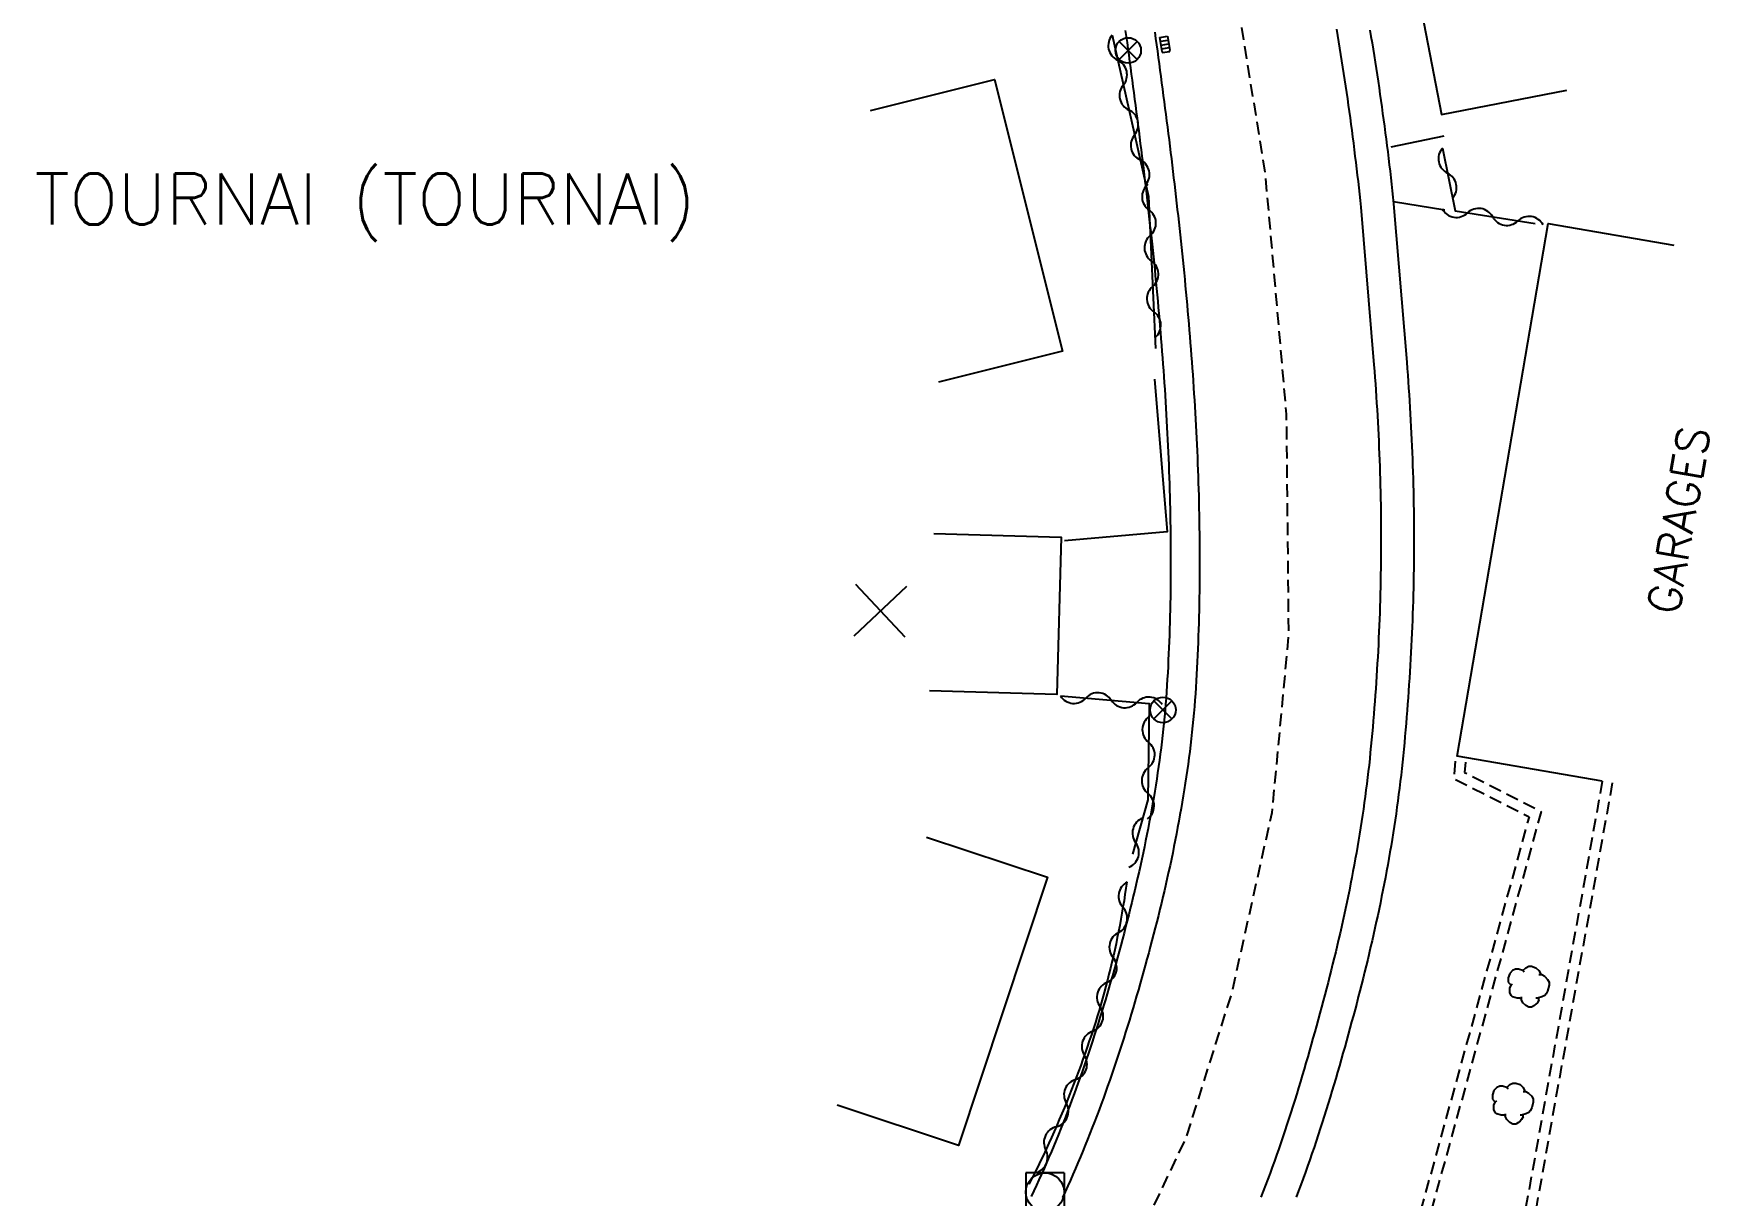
# Model space of a CAD drawing. Header units: millimetres. Extents: x 79000 to 80002, y 144000 to 145000.
# Drawn here: x 79513.6 to 79579.2, y 144448.1 to 144493.6 of the extents above; entities that cross this region are included whole.
import ezdxf
from ezdxf.enums import TextEntityAlignment as Align

# ---------------------------------------------------------------- set-up
doc = ezdxf.new("R2010")
doc.units = ezdxf.units.MM
doc.linetypes.add('DASHED', pattern=[0.75, 0.5, -0.25])
doc.layers.get('0').update_dxf_attribs({"linetype": 'CONTINUOUS'})
for name, color, linetype in [('W0001', 6, 'DASHED'), ('W0008', 7, 'CONTINUOUS'), ('W0017', 7, 'CONTINUOUS'), ('W0100', 7, 'CONTINUOUS'), ('W0112', 1, 'DASHED'), ('W0300', 7, 'CONTINUOUS'), ('W0310', 3, 'CONTINUOUS'), ('W0400', 7, 'CONTINUOUS'), ('W0420', 7, 'CONTINUOUS'), ('W0469', 7, 'CONTINUOUS'), ('W0980', 7, 'CONTINUOUS'), ('W0984', 7, 'CONTINUOUS'), ('W0991', 7, 'CONTINUOUS')]:
    doc.layers.add(name, color=color, linetype=linetype)
doc.styles.get("Standard").update_dxf_attribs({"font": 'romans.shx', "width": 0.85})

# ---------------------------------------------------------------- blocks, each defined once
blk = doc.blocks.new('t310o')
at = {"color": 0, "linetype": 'Continuous'}
for centre, start, end in [((-0.5, 0.375), 216.8699, 323.1304), ((0.5, -0.375), 36.8699, 143.1303)]:
    blk.add_arc(centre, 0.625, start, end, dxfattribs=at)
blk = doc.blocks.new('t991o')
at = {"color": 0, "linetype": 'Continuous'}
for p, q in [((-1, 1), (1, -1)), ((-1, -1), (1, 1))]:
    blk.add_line(p, q, dxfattribs=at)
blk = doc.blocks.new('T300')
for p, q in [((-0.571, 0.686), (-0.686, 0.629)), ((-0.457, 0.686), (-0.571, 0.686)), ((-0.286, 0.629), (-0.457, 0.686)), ((-0.286, 0.629), (-0.171, 0.743)), ((-0.171, 0.743), (-0.057, 0.8)), ((-0.057, 0.8), (0.057, 0.8)), ((0.057, 0.8), (0.229, 0.743)), ((0.229, 0.743), (0.343, 0.629)), ((-0.8, 0.514), (-0.857, 0.343)), ((-0.857, 0.343), (-0.857, 0.171)), ((-0.857, 0.171), (-0.743, 0.057)), ((-0.686, 0.629), (-0.8, 0.514)), ((-0.8, -0.057), (-0.743, 0.057)), ((-0.743, 0.057), (-0.686, 0.114)), ((-0.229, 0.571), (-0.286, 0.629)), ((0.343, 0.629), (0.4, 0.514)), ((0.457, 0.457), (0.343, 0.457)), ((0.4, 0.514), (0.4, 0.457)), ((0.571, 0.4), (0.457, 0.457)), ((0.571, 0.4), (0.686, 0.286)), ((0.686, 0.286), (0.743, 0.171)), ((0.743, 0.057), (0.686, -0.171)), ((0.743, 0.171), (0.743, 0.057)), ((-0.8, -0.171), (-0.8, -0.057)), ((-0.8, -0.229), (-0.8, -0.171)), ((-0.743, -0.343), (-0.8, -0.229)), ((-0.686, -0.4), (-0.743, -0.343)), ((-0.514, -0.457), (-0.686, -0.4)), ((-0.4, -0.457), (-0.514, -0.457)), ((-0.4, -0.457), (-0.343, -0.457)), ((-0.343, -0.457), (-0.343, -0.4)), ((-0.343, -0.514), (-0.343, -0.457)), ((-0.286, -0.629), (-0.343, -0.514)), ((-0.171, -0.743), (-0.286, -0.629)), ((0.286, -0.457), (0.229, -0.457)), ((0.286, -0.629), (0.229, -0.686)), ((0.457, -0.4), (0.286, -0.457)), ((0.343, -0.514), (0.286, -0.629)), ((0.343, -0.514), (0.343, -0.457)), ((0.571, -0.343), (0.457, -0.4)), ((0.629, -0.286), (0.571, -0.343)), ((0.686, -0.171), (0.629, -0.286)), ((-0.057, -0.8), (-0.171, -0.743)), ((0.057, -0.8), (-0.057, -0.8)), ((0.171, -0.743), (0.057, -0.8)), ((0.229, -0.686), (0.171, -0.743))]:
    blk.add_line(p, q)
blk = doc.blocks.new('T420')
for p, q in [((0.75, 0.75), (-0.75, 0.75)), ((-0.75, 0.75), (-0.75, -0.75)), ((0.75, 0.75), (0.75, -0.75)), ((0.75, -0.75), (-0.75, -0.75))]:
    blk.add_line(p, q)
blk.add_ellipse((0, 0), major_axis=(-0.53, 0.53), ratio=1, start_param=3.926991, end_param=10.210176)
blk = doc.blocks.new('T400')
for p, q in [((-0.15, 0.3), (0.15, 0.3)), ((-0.15, -0.25), (-0.15, 0.3)), ((-0.15, 0.15), (0.15, 0.15)), ((-0.15, 0), (0.15, 0)), ((0.15, 0.3), (0.15, -0.25)), ((-0.15, -0.15), (0.15, -0.15)), ((-0.15, -0.25), (-0.15, -0.3)), ((-0.15, -0.3), (0.15, -0.3)), ((0.15, -0.3), (0.15, -0.25))]:
    blk.add_line(p, q)
blk = doc.blocks.new('T469')
at = {"color": 0, "linetype": 'Continuous', "flags": 128}
for points in [[(-0.354, 0.354), (0.354, -0.354)], [(-0.354, -0.354), (0.354, 0.354)]]:
    blk.add_lwpolyline(points, dxfattribs=at)
at = {"color": 0, "linetype": 'Continuous'}
blk.add_circle((0, 0), 0.5, dxfattribs=at)

msp = doc.modelspace()

# ---------------------------------------------------------------- linework, layer by layer
at = {"layer": 'W0001', "flags": 128}
msp.add_lwpolyline([(79487.73, 144672.296), (79488.18, 144668.137), (79489.567, 144661.904), (79491.224, 144656.954), (79494.008, 144650.456), (79497.174, 144643.678), (79514.287, 144607.083), (79522.29, 144589.856), (79538.58, 144554.866), (79548.618, 144532.865), (79552.5, 144523.522), (79556.651, 144511.583), (79560.167, 144498.385), (79561.827, 144488.156), (79562.656, 144478.718), (79562.745, 144470.057), (79562.089, 144463.106), (79560.52, 144456.073), (79558.712, 144450.345), (79555.048, 144442.667), (79551.395, 144436.851), (79546.259, 144430.274), (79541.64, 144425.476), (79535.15, 144420.155), (79531.507, 144417.749), (79526.075, 144414.738), (79520.899, 144412.473), (79515.107, 144410.677), (79506.391, 144409.019), (79497.251, 144408.426), (79466.285, 144406.888), (79415.071, 144405.017), (79390.291, 144403.999), (79341.387, 144401.973), (79331.745, 144403.067)], dxfattribs=at)
at = {"layer": 'W0008', "flags": 128}
for points in [[(79556.347, 144493.755), (79556.383, 144493.515), (79556.417, 144493.274), (79556.451, 144493.032), (79556.485, 144492.786), (79556.518, 144492.539), (79556.552, 144492.291), (79556.585, 144492.044), (79556.618, 144491.797), (79556.651, 144491.549), (79556.684, 144491.302), (79556.717, 144491.055), (79556.749, 144490.808), (79556.781, 144490.561), (79556.813, 144490.313), (79556.845, 144490.066), (79556.876, 144489.819), (79556.908, 144489.572), (79556.939, 144489.325), (79556.97, 144489.078), (79557, 144488.831), (79557.031, 144488.584), (79557.061, 144488.337), (79557.09, 144488.09), (79557.12, 144487.843), (79557.149, 144487.596), (79557.178, 144487.349), (79557.207, 144487.102), (79557.235, 144486.855), (79557.263, 144486.608), (79557.291, 144486.361), (79557.318, 144486.114), (79557.345, 144485.867), (79557.372, 144485.62), (79557.399, 144485.374), (79557.425, 144485.127), (79557.45, 144484.88), (79557.476, 144484.633), (79557.501, 144484.386), (79557.525, 144484.139), (79557.549, 144483.893), (79557.573, 144483.646), (79557.596, 144483.399), (79557.619, 144483.152), (79557.642, 144482.905), (79557.664, 144482.659), (79557.686, 144482.412), (79557.707, 144482.165), (79557.728, 144481.918), (79557.748, 144481.671), (79557.768, 144481.425), (79557.788, 144481.178), (79557.807, 144480.931), (79557.825, 144480.684), (79557.843, 144480.438), (79557.861, 144480.191), (79557.878, 144479.944), (79557.894, 144479.697), (79557.911, 144479.451), (79557.926, 144479.204), (79557.941, 144478.957), (79557.956, 144478.71), (79557.97, 144478.464), (79557.983, 144478.217), (79557.996, 144477.97), (79558.008, 144477.723), (79558.02, 144477.477), (79558.031, 144477.23), (79558.042, 144476.983), (79558.052, 144476.736), (79558.061, 144476.49), (79558.07, 144476.243), (79558.078, 144475.996), (79558.086, 144475.749), (79558.093, 144475.502), (79558.099, 144475.256), (79558.105, 144475.009), (79558.11, 144474.762), (79558.114, 144474.515), (79558.118, 144474.268), (79558.121, 144474.021), (79558.124, 144473.774), (79558.126, 144473.528), (79558.127, 144473.281), (79558.127, 144473.034), (79558.127, 144472.787), (79558.126, 144472.54), (79558.125, 144472.293), (79558.122, 144472.046), (79558.119, 144471.799), (79558.115, 144471.552), (79558.111, 144471.305), (79558.106, 144471.058), (79558.1, 144470.811), (79558.093, 144470.564), (79558.085, 144470.317), (79558.077, 144470.07), (79558.068, 144469.822), (79558.058, 144469.575), (79558.048, 144469.328), (79558.036, 144469.081), (79558.024, 144468.834), (79558.011, 144468.586), (79557.997, 144468.34), (79557.982, 144468.094), (79557.966, 144467.849), (79557.948, 144467.604), (79557.928, 144467.359), (79557.907, 144467.114), (79557.884, 144466.87), (79557.86, 144466.625), (79557.835, 144466.381), (79557.808, 144466.137), (79557.779, 144465.894), (79557.75, 144465.65), (79557.718, 144465.407), (79557.686, 144465.163), (79557.652, 144464.92), (79557.617, 144464.677), (79557.58, 144464.434), (79557.542, 144464.192), (79557.503, 144463.949), (79557.463, 144463.706), (79557.421, 144463.464), (79557.378, 144463.222), (79557.334, 144462.98), (79557.289, 144462.738), (79557.243, 144462.496), (79557.195, 144462.254), (79557.147, 144462.012), (79557.097, 144461.771), (79557.047, 144461.529), (79556.995, 144461.288), (79556.942, 144461.046), (79556.888, 144460.805), (79556.834, 144460.564), (79556.778, 144460.323), (79556.721, 144460.082), (79556.664, 144459.841), (79556.605, 144459.6), (79556.546, 144459.359), (79556.485, 144459.118), (79556.424, 144458.877), (79556.362, 144458.637), (79556.3, 144458.396), (79556.236, 144458.155), (79556.172, 144457.915), (79556.107, 144457.674), (79556.041, 144457.434), (79555.976, 144457.197), (79555.91, 144456.961), (79555.843, 144456.726), (79555.776, 144456.491), (79555.708, 144456.256), (79555.639, 144456.021), (79555.569, 144455.787), (79555.499, 144455.553), (79555.428, 144455.32), (79555.356, 144455.087), (79555.284, 144454.854), (79555.21, 144454.622), (79555.136, 144454.39), (79555.061, 144454.159), (79554.985, 144453.928), (79554.908, 144453.697), (79554.83, 144453.467), (79554.751, 144453.237), (79554.672, 144453.008), (79554.591, 144452.779), (79554.51, 144452.55), (79554.428, 144452.322), (79554.344, 144452.095), (79554.26, 144451.867), (79554.174, 144451.641), (79554.088, 144451.415), (79554.001, 144451.189), (79553.912, 144450.963), (79553.823, 144450.739), (79553.732, 144450.514), (79553.64, 144450.291), (79553.547, 144450.067), (79553.453, 144449.844), (79553.358, 144449.622), (79553.262, 144449.4), (79553.165, 144449.179), (79553.066, 144448.958), (79552.966, 144448.738), (79552.865, 144448.518), (79552.763, 144448.299), (79552.659, 144448.08)], [(79557.504, 144493.679), (79557.539, 144493.433), (79557.573, 144493.187), (79557.607, 144492.939), (79557.641, 144492.691), (79557.674, 144492.443), (79557.708, 144492.195), (79557.741, 144491.947), (79557.774, 144491.699), (79557.807, 144491.451), (79557.84, 144491.203), (79557.872, 144490.955), (79557.905, 144490.706), (79557.937, 144490.458), (79557.969, 144490.21), (79558, 144489.962), (79558.032, 144489.714), (79558.063, 144489.466), (79558.094, 144489.218), (79558.125, 144488.97), (79558.155, 144488.721), (79558.185, 144488.473), (79558.215, 144488.225), (79558.245, 144487.977), (79558.274, 144487.728), (79558.303, 144487.48), (79558.332, 144487.232), (79558.361, 144486.983), (79558.389, 144486.735), (79558.417, 144486.487), (79558.444, 144486.238), (79558.472, 144485.99), (79558.499, 144485.742), (79558.525, 144485.493), (79558.551, 144485.245), (79558.577, 144484.996), (79558.603, 144484.748), (79558.628, 144484.499), (79558.653, 144484.251), (79558.677, 144484.002), (79558.701, 144483.753), (79558.724, 144483.505), (79558.747, 144483.256), (79558.77, 144483.008), (79558.793, 144482.759), (79558.814, 144482.51), (79558.836, 144482.261), (79558.857, 144482.013), (79558.877, 144481.764), (79558.898, 144481.515), (79558.917, 144481.266), (79558.936, 144481.017), (79558.955, 144480.768), (79558.973, 144480.519), (79558.991, 144480.27), (79559.008, 144480.021), (79559.025, 144479.772), (79559.041, 144479.523), (79559.057, 144479.274), (79559.072, 144479.025), (79559.087, 144478.776), (79559.101, 144478.526), (79559.114, 144478.277), (79559.127, 144478.028), (79559.14, 144477.779), (79559.152, 144477.529), (79559.163, 144477.28), (79559.174, 144477.03), (79559.184, 144476.781), (79559.193, 144476.531), (79559.202, 144476.282), (79559.21, 144476.032), (79559.218, 144475.783), (79559.225, 144475.533), (79559.232, 144475.283), (79559.237, 144475.034), (79559.243, 144474.784), (79559.247, 144474.534), (79559.251, 144474.284), (79559.254, 144474.034), (79559.257, 144473.784), (79559.259, 144473.534), (79559.26, 144473.284), (79559.26, 144473.034), (79559.26, 144472.784), (79559.259, 144472.534), (79559.257, 144472.284), (79559.255, 144472.034), (79559.252, 144471.783), (79559.248, 144471.533), (79559.244, 144471.283), (79559.238, 144471.032), (79559.232, 144470.782), (79559.225, 144470.531), (79559.218, 144470.281), (79559.209, 144470.03), (79559.2, 144469.779), (79559.19, 144469.529), (79559.179, 144469.278), (79559.168, 144469.027), (79559.155, 144468.776), (79559.142, 144468.525), (79559.128, 144468.274), (79559.113, 144468.021), (79559.096, 144467.769), (79559.077, 144467.517), (79559.057, 144467.265), (79559.035, 144467.013), (79559.012, 144466.762), (79558.987, 144466.511), (79558.961, 144466.26), (79558.933, 144466.009), (79558.904, 144465.759), (79558.874, 144465.509), (79558.842, 144465.259), (79558.808, 144465.01), (79558.773, 144464.761), (79558.737, 144464.511), (79558.7, 144464.263), (79558.661, 144464.014), (79558.621, 144463.766), (79558.58, 144463.518), (79558.537, 144463.27), (79558.493, 144463.022), (79558.448, 144462.775), (79558.402, 144462.527), (79558.355, 144462.28), (79558.307, 144462.033), (79558.257, 144461.787), (79558.207, 144461.54), (79558.155, 144461.294), (79558.102, 144461.048), (79558.048, 144460.802), (79557.994, 144460.556), (79557.938, 144460.311), (79557.881, 144460.066), (79557.824, 144459.82), (79557.765, 144459.575), (79557.705, 144459.33), (79557.645, 144459.086), (79557.584, 144458.841), (79557.522, 144458.597), (79557.459, 144458.353), (79557.395, 144458.108), (79557.331, 144457.864), (79557.266, 144457.621), (79557.2, 144457.377), (79557.133, 144457.133), (79557.067, 144456.894), (79557, 144456.655), (79556.933, 144456.416), (79556.864, 144456.177), (79556.795, 144455.939), (79556.725, 144455.701), (79556.655, 144455.463), (79556.583, 144455.225), (79556.511, 144454.988), (79556.438, 144454.751), (79556.364, 144454.515), (79556.29, 144454.278), (79556.214, 144454.043), (79556.138, 144453.807), (79556.06, 144453.572), (79555.982, 144453.337), (79555.903, 144453.102), (79555.823, 144452.868), (79555.741, 144452.634), (79555.659, 144452.401), (79555.576, 144452.168), (79555.492, 144451.935), (79555.407, 144451.702), (79555.321, 144451.471), (79555.234, 144451.239), (79555.145, 144451.008), (79555.056, 144450.777), (79554.966, 144450.547), (79554.874, 144450.317), (79554.781, 144450.087), (79554.687, 144449.858), (79554.592, 144449.63), (79554.496, 144449.402), (79554.399, 144449.174), (79554.3, 144448.947), (79554.2, 144448.72), (79554.099, 144448.493), (79553.997, 144448.267), (79553.893, 144448.042)], [(79564.621, 144493.799), (79564.663, 144493.552), (79564.704, 144493.304), (79564.745, 144493.056), (79564.785, 144492.808), (79564.824, 144492.56), (79564.863, 144492.312), (79564.902, 144492.064), (79564.94, 144491.816), (79564.977, 144491.568), (79565.014, 144491.32), (79565.05, 144491.071), (79565.086, 144490.823), (79565.121, 144490.574), (79565.155, 144490.325), (79565.189, 144490.077), (79565.223, 144489.828), (79565.255, 144489.579), (79565.288, 144489.33), (79565.319, 144489.081), (79565.35, 144488.832), (79565.381, 144488.582), (79565.411, 144488.333), (79565.44, 144488.083), (79565.469, 144487.834), (79565.497, 144487.584), (79565.525, 144487.335), (79565.552, 144487.085), (79565.579, 144486.835), (79566.09, 144480.652), (79566.109, 144480.403), (79566.128, 144480.154), (79566.147, 144479.905), (79566.164, 144479.656), (79566.181, 144479.407), (79566.197, 144479.158), (79566.213, 144478.909), (79566.228, 144478.66), (79566.241, 144478.411), (79566.255, 144478.162), (79566.267, 144477.913), (79566.279, 144477.664), (79566.29, 144477.415), (79566.3, 144477.166), (79566.31, 144476.917), (79566.318, 144476.668), (79566.326, 144476.419), (79566.334, 144476.17), (79566.34, 144475.921), (79566.346, 144475.673), (79566.351, 144475.424), (79566.356, 144475.175), (79566.359, 144474.926), (79566.362, 144474.677), (79566.364, 144474.428), (79566.366, 144474.179), (79566.366, 144473.93), (79566.366, 144473.682), (79566.365, 144473.433), (79566.364, 144473.184), (79566.362, 144472.935), (79566.359, 144472.686), (79566.355, 144472.437), (79566.35, 144472.189), (79566.345, 144471.94), (79566.339, 144471.691), (79566.332, 144471.442), (79566.325, 144471.193), (79566.317, 144470.945), (79566.308, 144470.696), (79566.298, 144470.447), (79566.288, 144470.198), (79566.277, 144469.949), (79566.265, 144469.701), (79566.252, 144469.452), (79566.239, 144469.203), (79566.225, 144468.954), (79566.21, 144468.706), (79566.195, 144468.457), (79566.178, 144468.208), (79566.161, 144467.96), (79566.143, 144467.711), (79566.125, 144467.462), (79566.106, 144467.214), (79566.086, 144466.965), (79566.065, 144466.716), (79566.044, 144466.468), (79566.021, 144466.219), (79565.999, 144465.97), (79565.975, 144465.722), (79565.951, 144465.473), (79565.925, 144465.226), (79565.899, 144464.979), (79565.871, 144464.732), (79565.842, 144464.485), (79565.812, 144464.239), (79565.781, 144463.992), (79565.748, 144463.747), (79565.714, 144463.501), (79565.68, 144463.255), (79565.644, 144463.01), (79565.607, 144462.765), (79565.568, 144462.52), (79565.529, 144462.275), (79565.489, 144462.031), (79565.447, 144461.787), (79565.405, 144461.543), (79565.361, 144461.299), (79565.317, 144461.055), (79565.271, 144460.812), (79565.225, 144460.569), (79565.177, 144460.326), (79565.129, 144460.083), (79565.079, 144459.84), (79565.029, 144459.597), (79564.977, 144459.355), (79564.925, 144459.113), (79564.872, 144458.871), (79564.818, 144458.629), (79564.763, 144458.388), (79564.707, 144458.146), (79564.65, 144457.905), (79564.593, 144457.664), (79564.534, 144457.423), (79564.475, 144457.182), (79564.415, 144456.941), (79564.354, 144456.7), (79564.293, 144456.46), (79564.231, 144456.22), (79564.168, 144455.98), (79564.104, 144455.74), (79564.039, 144455.5), (79563.973, 144455.256), (79563.907, 144455.012), (79563.84, 144454.768), (79563.772, 144454.524), (79563.704, 144454.281), (79563.636, 144454.038), (79563.567, 144453.794), (79563.497, 144453.552), (79563.427, 144453.309), (79563.356, 144453.066), (79563.285, 144452.824), (79563.213, 144452.582), (79563.14, 144452.34), (79563.066, 144452.099), (79562.991, 144451.858), (79562.916, 144451.617), (79562.84, 144451.376), (79562.763, 144451.136), (79562.684, 144450.896), (79562.605, 144450.657), (79562.525, 144450.418), (79562.444, 144450.179), (79562.362, 144449.94), (79562.278, 144449.702), (79562.194, 144449.465), (79562.108, 144449.228), (79562.021, 144448.991), (79561.932, 144448.754), (79561.843, 144448.519), (79561.752, 144448.283), (79561.66, 144448.048)], [(79565.935, 144493.766), (79565.977, 144493.515), (79566.018, 144493.264), (79566.059, 144493.014), (79566.099, 144492.763), (79566.139, 144492.512), (79566.178, 144492.261), (79566.216, 144492.01), (79566.254, 144491.758), (79566.291, 144491.507), (79566.328, 144491.256), (79566.364, 144491.004), (79566.399, 144490.753), (79566.434, 144490.501), (79566.468, 144490.25), (79566.502, 144489.998), (79566.535, 144489.746), (79566.568, 144489.494), (79566.6, 144489.242), (79566.631, 144488.99), (79566.662, 144488.738), (79566.693, 144488.485), (79566.722, 144488.233), (79566.751, 144487.981), (79566.78, 144487.728), (79566.808, 144487.475), (79566.835, 144487.223), (79566.864, 144486.956), (79567.376, 144480.756), (79567.396, 144480.504), (79567.416, 144480.251), (79567.434, 144479.998), (79567.452, 144479.745), (79567.469, 144479.492), (79567.486, 144479.24), (79567.501, 144478.987), (79567.516, 144478.734), (79567.53, 144478.481), (79567.544, 144478.228), (79567.556, 144477.976), (79567.568, 144477.723), (79567.579, 144477.47), (79567.59, 144477.217), (79567.6, 144476.965), (79567.608, 144476.712), (79567.617, 144476.459), (79567.624, 144476.206), (79567.631, 144475.954), (79567.637, 144475.701), (79567.642, 144475.448), (79567.646, 144475.195), (79567.65, 144474.943), (79567.653, 144474.69), (79567.655, 144474.437), (79567.656, 144474.185), (79567.657, 144473.932), (79567.657, 144473.679), (79567.656, 144473.427), (79567.655, 144473.174), (79567.652, 144472.921), (79567.649, 144472.669), (79567.645, 144472.416), (79567.641, 144472.163), (79567.636, 144471.911), (79567.629, 144471.658), (79567.623, 144471.405), (79567.615, 144471.153), (79567.607, 144470.9), (79567.598, 144470.648), (79567.588, 144470.395), (79567.577, 144470.142), (79567.566, 144469.89), (79567.554, 144469.637), (79567.541, 144469.385), (79567.528, 144469.132), (79567.513, 144468.88), (79567.498, 144468.627), (79567.483, 144468.375), (79567.466, 144468.122), (79567.449, 144467.87), (79567.431, 144467.617), (79567.412, 144467.365), (79567.393, 144467.112), (79567.372, 144466.86), (79567.351, 144466.607), (79567.329, 144466.355), (79567.307, 144466.102), (79567.284, 144465.85), (79567.26, 144465.598), (79567.235, 144465.344), (79567.209, 144465.091), (79567.182, 144464.838), (79567.153, 144464.584), (79567.124, 144464.331), (79567.093, 144464.079), (79567.061, 144463.826), (79567.027, 144463.574), (79566.993, 144463.323), (79566.957, 144463.071), (79566.92, 144462.82), (79566.882, 144462.569), (79566.843, 144462.318), (79566.803, 144462.068), (79566.762, 144461.818), (79566.719, 144461.568), (79566.676, 144461.319), (79566.631, 144461.069), (79566.586, 144460.82), (79566.539, 144460.572), (79566.492, 144460.323), (79566.443, 144460.075), (79566.394, 144459.827), (79566.343, 144459.58), (79566.292, 144459.332), (79566.239, 144459.085), (79566.186, 144458.838), (79566.132, 144458.592), (79566.077, 144458.345), (79566.021, 144458.099), (79565.964, 144457.853), (79565.906, 144457.607), (79565.848, 144457.362), (79565.788, 144457.117), (79565.728, 144456.872), (79565.667, 144456.627), (79565.605, 144456.382), (79565.543, 144456.138), (79565.48, 144455.894), (79565.416, 144455.65), (79565.351, 144455.407), (79565.286, 144455.164), (79565.219, 144454.917), (79565.152, 144454.671), (79565.084, 144454.425), (79565.016, 144454.179), (79564.947, 144453.933), (79564.878, 144453.687), (79564.808, 144453.441), (79564.738, 144453.195), (79564.667, 144452.949), (79564.595, 144452.703), (79564.522, 144452.457), (79564.449, 144452.211), (79564.375, 144451.965), (79564.3, 144451.72), (79564.224, 144451.474), (79564.147, 144451.229), (79564.069, 144450.984), (79563.991, 144450.739), (79563.911, 144450.494), (79563.83, 144450.249), (79563.748, 144450.005), (79563.665, 144449.76), (79563.581, 144449.516), (79563.495, 144449.272), (79563.408, 144449.029), (79563.32, 144448.785), (79563.231, 144448.542), (79563.14, 144448.3), (79563.048, 144448.057)]]:
    msp.add_lwpolyline(points, dxfattribs=at)
at = {"layer": 'W0017', "flags": 128}
for points in [[(79566.763, 144489.198), (79568.848, 144489.626)], [(79566.854, 144487.056), (79568.868, 144486.723)]]:
    msp.add_lwpolyline(points, dxfattribs=at)
at = {"layer": 'W0100', "flags": 128}
for points in [[(79570.956, 144505.327), (79566.047, 144504.378), (79568.737, 144490.458), (79573.646, 144491.406)], [(79546.369, 144490.618), (79551.219, 144491.834), (79553.886, 144481.193), (79549.036, 144479.977)], [(79575.04, 144464.35), (79569.355, 144465.32), (79572.915, 144486.183), (79577.844, 144485.341)], [(79548.843, 144474.041), (79553.841, 144473.903), (79553.671, 144467.744), (79548.673, 144467.882)], [(79548.555, 144462.16), (79553.3, 144460.583), (79549.81, 144450.078), (79545.065, 144451.655)]]:
    msp.add_lwpolyline(points, dxfattribs=at)
at = {"layer": 'W0112', "flags": 128}
for points in [[(79569.281, 144465.124), (79569.226, 144464.448), (79572.173, 144462.954), (79566.935, 144443.95), (79562.879, 144443.355), (79562.454, 144442.485)], [(79569.68, 144465.092), (79569.646, 144464.683), (79572.646, 144463.163), (79567.251, 144443.592), (79563.146, 144442.99), (79562.814, 144442.31)], [(79575.04, 144464.35), (79569.724, 144434.73)], [(79575.433, 144464.279), (79570.118, 144434.659)]]:
    msp.add_lwpolyline(points, dxfattribs=at)
at = {"layer": 'W0310', "flags": 128}
for points in [[(79555.831, 144493.56), (79557.254, 144487.242), (79557.54, 144481.294)], [(79568.778, 144489.142), (79569.271, 144486.682), (79572.415, 144486.183)], [(79557.496, 144480.09), (79557.997, 144474.107), (79553.965, 144473.762)], [(79553.811, 144467.687), (79557.28, 144467.389), (79557.232, 144463.617), (79556.633, 144461.494)], [(79556.407, 144460.395), (79556.373, 144460.152), (79556.337, 144459.909), (79556.3, 144459.666), (79556.26, 144459.424), (79556.219, 144459.182), (79556.176, 144458.941), (79556.132, 144458.7), (79556.085, 144458.46), (79556.037, 144458.219), (79555.987, 144457.98), (79555.935, 144457.74), (79555.882, 144457.501), (79555.827, 144457.263), (79555.77, 144457.025), (79555.711, 144456.787), (79555.65, 144456.549), (79555.588, 144456.313), (79555.524, 144456.076), (79555.458, 144455.84), (79555.391, 144455.604), (79555.321, 144455.369), (79555.25, 144455.134), (79555.177, 144454.899), (79555.1, 144454.656), (79555.022, 144454.414), (79554.941, 144454.173), (79554.86, 144453.932), (79554.777, 144453.692), (79554.692, 144453.453), (79554.606, 144453.214), (79554.519, 144452.976), (79554.43, 144452.738), (79554.339, 144452.501), (79554.247, 144452.264), (79554.154, 144452.029), (79554.059, 144451.793), (79553.963, 144451.559), (79553.865, 144451.325), (79553.765, 144451.091), (79553.665, 144450.858), (79553.562, 144450.626), (79553.459, 144450.395), (79553.353, 144450.164), (79553.247, 144449.933), (79553.139, 144449.703), (79553.029, 144449.474), (79552.918, 144449.246), (79552.805, 144449.018), (79552.691, 144448.79), (79552.575, 144448.564)]]:
    msp.add_lwpolyline(points, dxfattribs=at)

# ---------------------------------------------------------------- block references
at = {"layer": 'W0300'}
for p in [(79572.212, 144456.299), (79571.591, 144451.719)]:
    msp.add_blockref('T300', p, dxfattribs=at)
at = {"layer": 'W0310'}
for p, rotation in [((79556.051, 144492.585), 282.6937372324462), ((79556.49, 144490.634), 282.6937372324462), ((79556.93, 144488.683), 282.6937372324462), ((79568.975, 144488.161), 281.3328539167145), ((79557.279, 144486.719), 272.7524648442507), ((79569.757, 144486.605), 350.9799006721483), ((79571.732, 144486.291), 350.9799006721483), ((79557.375, 144484.722), 272.7524648442507), ((79557.471, 144482.724), 272.7524648442507), ((79554.807, 144467.601), 355.0955728026233), ((79556.8, 144467.43), 355.0955728026233), ((79557.261, 144465.871), 269.2746304343712), ((79557.236, 144463.871), 269.2746304343712), ((79556.758, 144461.937), 254.2382771191667), ((79556.257, 144459.406), 260.349910288582), ((79555.869, 144457.445), 256.9649514409678), ((79555.363, 144455.51), 253.5829425220639), ((79554.747, 144453.608), 250.5556779647919), ((79554.036, 144451.738), 247.6723752360412), ((79553.234, 144449.906), 244.7890725125247)]:
    msp.add_blockref('t310o', p, dxfattribs=dict(at, rotation=rotation))
at = {"layer": 'W0400', "rotation": 9.367114454411109}
msp.add_blockref('T400', (79557.9, 144493.201), dxfattribs=at)
at = {"layer": 'W0420'}
msp.add_blockref('T420', (79553.202, 144448.253), dxfattribs=at)
at = {"layer": 'W0469'}
for p in [(79556.465, 144492.967), (79557.824, 144467.138)]:
    msp.add_blockref('T469', p, dxfattribs=at)
at = {"layer": 'W0991', "rotation": 88.41786011220832}
msp.add_blockref('t991o', (79546.759, 144471.017), dxfattribs=at)

# ---------------------------------------------------------------- texts
at = {"layer": 'W0980'}
msp.add_text('TOURNAI (TOURNAI)', height=2, dxfattribs=at).set_placement((79526.564, 144487.003), align=Align.MIDDLE)
at = {"layer": 'W0984'}
msp.add_text('GARAGES', height=1.25, rotation=80.31489, dxfattribs=at).set_placement((79578.035, 144474.573), align=Align.MIDDLE)

doc.saveas('drawing.dxf')
